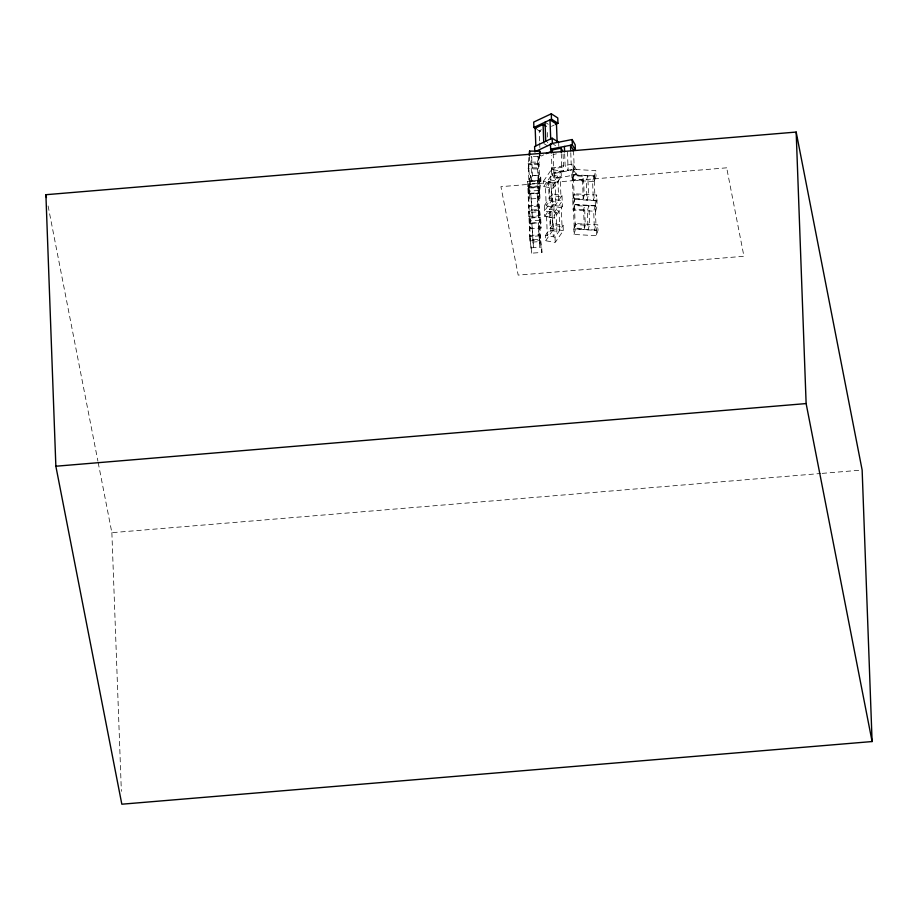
<?xml version="1.0" encoding="UTF-8"?>
<svg xmlns="http://www.w3.org/2000/svg" width="918" height="918" viewBox="0 0 918 918"><rect width="100%" height="100%" fill="white"/><g stroke="black" fill="none" stroke-linecap="round" stroke-linejoin="round"><path stroke-width="0.69" stroke-dasharray="4.59 3.44" d="M539.899 153.88L538.441 168.958L528.24 168.843L528.917 156.588M528.24 168.843L529.801 156.439L540.002 156.565M531.717 181.144L531.017 162.084L531.717 156.508L532.417 175.556L531.717 181.144L538.086 181.213L538.797 175.636L532.417 175.556M528.94 187.892L530.501 175.487L540.702 175.613L540.897 180.972L539.336 193.365L529.135 193.25L528.94 187.892L539.141 188.006L540.702 175.613M529.135 193.25L530.696 180.846L530.501 175.487M538.086 181.213L537.397 162.165L538.097 156.588L539.268 186.962L529.078 186.847L528.378 167.787L538.579 167.914M539.279 155.337L538.246 163.599L528.045 163.484M571.845 174.925L573.371 169.371L595.839 170.633L596.034 175.992L594.508 181.546L572.04 180.284L571.845 174.925L594.313 176.187L595.839 170.633M572.04 180.284L573.566 174.73L573.371 169.371M572.419 179.239L573.371 175.763L583.481 176.336L584.181 195.385L583.228 198.862L573.119 198.288L572.419 179.239L582.528 179.802L583.481 176.336M572.74 199.332L574.266 193.778L596.734 195.041L597.125 205.758L595.598 211.312L573.13 210.038L572.74 199.332L595.208 200.594L596.734 195.041M573.119 198.288L574.071 194.823L573.371 175.763M573.13 210.038L574.657 204.496L574.266 193.778M573.83 229.098L575.356 223.544L597.825 224.807L598.02 230.166L596.493 235.719L574.025 234.446L573.83 229.098L596.298 230.361L597.825 224.807M574.025 234.446L575.552 228.903L575.356 223.544M583.619 209.568L573.509 209.006L574.209 228.054L584.318 228.616L583.619 209.568L584.571 206.102L574.461 205.529L575.161 224.577L585.271 225.151L584.571 206.102M584.318 228.616L585.271 225.151M543.479 181.202L551.546 169.417L561.105 171.138L561.3 176.497L553.233 188.293L543.674 186.561L543.479 181.202L553.038 182.934L561.105 171.138M543.674 186.561L551.741 174.764L551.546 169.417M549.113 181.534L545.487 186.836L546.187 205.884L549.813 200.583L549.113 181.534L555.092 182.613L555.792 201.662L552.154 206.963L551.466 187.915L555.092 182.613M558.672 200.319L557.983 181.271L560.244 177.954L550.685 176.222L551.385 195.27L560.944 197.003L560.244 177.954M544.374 205.609L552.441 193.824L562 195.557L562.39 206.263L554.323 218.059L544.764 216.327L544.374 205.609L553.933 207.342L562 195.557M552.636 199.183L544.569 210.968L554.128 212.701L562.195 200.904L549.125 198.586L548.425 179.538L557.983 181.271M544.764 216.327L552.831 204.53L552.441 193.824M550.203 211.301L550.903 230.349L547.277 235.651L546.577 216.602L550.203 211.301L556.182 212.379L556.882 231.428L553.256 236.729L552.556 217.681L556.182 212.379M545.464 235.375L553.531 223.59L563.09 225.312L563.285 230.67L555.218 242.467L545.659 240.734L545.464 235.375L555.023 237.108L563.09 225.312M545.659 240.734L553.726 228.938L553.531 223.59M541.482 129.725L539.222 130.792L539.623 141.67M551.534 126.34L554.185 125.078M543.789 154.821L541.276 156.014L539.118 154.626M553.692 154.385L556.4 153.857M551.351 168.189L573.039 163.943L576.079 169.187L576.274 174.546L554.587 178.792L551.546 173.548L551.351 168.189L554.392 173.433L554.587 178.792M553.198 153.375L553.898 172.423L563.663 170.518L561.759 167.237L551.993 169.153L551.5 155.544M551.546 173.548L573.234 169.302L576.274 174.546M554.392 173.433L576.079 169.187M98.18 462.569L111.87 532.681L820.703 473.493M822.126 473.378L860.717 470.154M527.54 181.362L537.73 180.594L539.773 192.883L539.968 198.242L529.789 198.999L527.54 181.362L529.789 198.999M527.735 186.721L537.925 185.952L539.968 198.242M530.753 193.285L532.371 217.864L530.753 193.285L537.122 192.814L538.74 217.382L537.122 192.814M529.583 193.641L539.773 192.883M528.435 205.77L538.625 205.001L540.668 217.291L541.058 228.008L530.879 228.766L528.837 216.487L528.435 205.77L530.478 218.048L530.879 228.766M538.797 206.045L528.607 206.802L527.907 187.754L538.097 186.997L539.015 215.719L541.058 228.008M531.453 212.333L537.822 211.863M528.837 216.487L539.015 215.719M530.478 218.048L540.668 217.291M531.843 223.051L533.461 247.631L531.843 223.051L538.212 222.569L539.83 247.149L538.212 222.569M529.525 235.536L539.715 234.767L541.758 247.057L541.953 252.416L531.774 253.173L529.525 235.536L531.774 253.173M539.887 235.811L529.697 236.569L529.009 217.52L539.187 216.763L539.91 240.126L541.953 252.416M529.732 240.895L539.91 240.126M532.543 242.1L538.912 241.629M531.579 247.814L541.758 247.057M531.017 162.084L537.397 162.165M530.696 180.846L540.897 180.972M573.566 174.73L596.034 175.992M574.071 194.823L584.181 195.385M574.657 204.496L597.125 205.758M575.552 228.903L598.02 230.166M551.741 174.764L561.3 176.497M549.813 200.583L555.792 201.662M552.831 204.53L562.39 206.263M546.577 216.602L552.556 217.681M563.285 230.67L550.215 228.352L549.515 209.304L559.073 211.037L559.773 230.085M550.903 230.349L556.882 231.428M545.051 122.186L548.287 124.263M537.145 129.53L540.381 131.607L540.277 128.922M553.451 144.252L555.608 145.641M543.789 143.506L547.828 146.1L547.679 142.026M48.092 205.93L97.916 461.169M594.313 176.187L594.508 181.546M595.208 200.594L595.598 211.312M596.298 230.361L596.493 235.719M582.528 179.802L583.228 198.862M573.555 150.495L574.243 169.543L571.203 164.299L570.755 152.055M573.039 163.943L573.234 169.302M567.45 151.688L568.15 170.737L565.109 165.492L564.662 153.249M563.055 154.19L563.663 170.518M561.254 153.639L561.759 167.237M558.66 142.347L558.798 146.364M553.038 182.934L553.233 188.293M553.933 207.342L554.323 218.059M555.023 237.108L555.218 242.467M547.335 132.49L547.633 140.661M539.669 143.036L539.876 148.475M539.141 188.006L539.336 193.365M537.73 180.594L537.925 185.952M111.87 532.681L121.36 791.339M574.461 199.137L572.935 204.691L595.403 205.953L596.93 200.399L574.461 199.137M587.818 175.533L586.292 181.087L586.992 200.135L588.518 194.582L587.818 175.533M594.141 175.889L592.615 181.443L593.315 200.491L594.841 194.937L594.141 175.889M588.908 205.299L587.382 210.853L588.082 229.902L589.608 224.348L588.908 205.299M595.231 205.655L593.705 211.209L594.405 230.257L595.931 224.703L595.231 205.655M726.677 167.822L500.93 186.675L518.188 275.113L743.936 256.26L726.677 167.822M538.671 190.451L528.493 191.208L529.181 210.256L539.371 209.499L538.671 190.451M538.82 210.36L528.63 211.129L530.684 223.407L540.863 222.649L538.82 210.36M539.761 220.217L529.583 220.974L530.283 240.023L540.461 239.265L539.761 220.217M539.015 164.425L528.814 164.311L529.514 183.359L539.715 183.474L539.015 164.425M561.334 207.72L551.775 205.988L552.475 225.036L562.034 226.769L561.334 207.72"/><path stroke-width="1.38" d="M529.089 155.211L529.606 151.08L539.807 151.206L539.899 153.88M539.463 153.96L539.807 151.206M555.447 124.492L557.96 123.299L557.765 117.94L551.282 113.798L533.702 122.094L533.897 127.453L536.066 128.841M533.897 127.453L551.477 119.156L557.96 123.299M546.118 126.409L543.089 124.458L535.183 128.199L535.825 145.882M552.177 138.205L534.597 146.501L534.792 151.86L552.372 143.564L552.177 138.205L558.66 142.347M546.302 153.639L552.579 150.678M572.671 150.667L575.379 150.139L575.184 144.78L572.144 139.536L550.456 143.782L550.651 149.141L552.475 152.285M550.651 149.141L572.339 144.895L575.379 150.139M562.963 151.47L561.059 148.188L551.293 150.104L551.397 152.824M45.9 194.708L796.17 132.066L862.14 470.039L872.1 741.549L121.83 804.202L55.86 466.229L45.9 194.708L46.451 197.519M55.86 466.229L806.13 403.576L872.1 741.549M573.555 150.495L570.503 145.251L570.709 150.701M796.17 132.066L806.13 403.576M572.144 139.536L572.339 144.895M564.409 146.444L564.604 151.895M561.059 148.188L561.208 152.273M557.123 141.693L556.469 123.999L549.997 119.856L550.697 138.905M551.282 113.798L551.477 119.156M545.051 122.186L545.751 141.246M543.089 124.458L543.731 142.152M529.606 151.08L529.755 155.108"/></g></svg>
